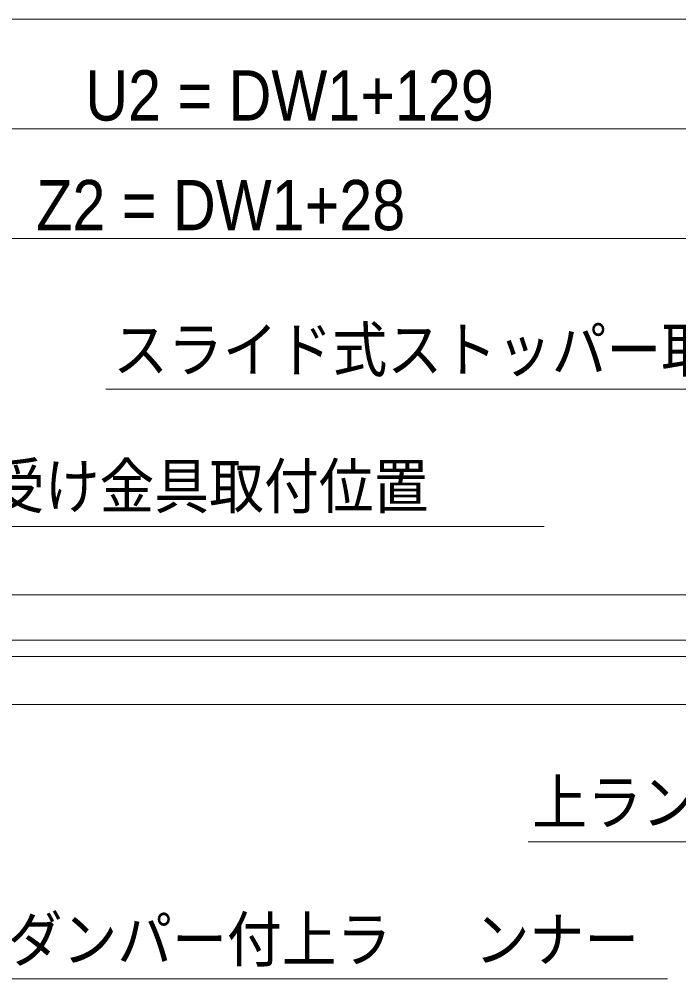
# Model space of a CAD drawing. Units: millimetres, scale not verified. Extents: x -6062 to 6062, y -3045 to 3045.
# Drawn here: x -5223 to -4742, y 120 to 820 of the extents above; entities that cross this region are included whole.
import ezdxf
from ezdxf.enums import TextEntityAlignment as Align

# ---------------------------------------------------------------- set-up
doc = ezdxf.new("R2010")
doc.units = ezdxf.units.MM
doc.header["$LTSCALE"] = 20
for name, color, linetype, lineweight in [('0-2_2寸法-1', 7, 'Continuous', 9), ('0-3_2寸法-3', 7, 'Continuous', 9), ('0-4_3一般', 7, 'Continuous', 9)]:
    doc.layers.add(name, color=color, linetype=linetype, lineweight=lineweight)
doc.styles.add('ＭＳ ゴシック', font='')
doc.styles.add('ＭＳ Ｐゴシック', font='')
doc.styles.get('ＭＳ ゴシック').set_extended_font_data('MS Gothic')
doc.styles.get('ＭＳ Ｐゴシック').set_extended_font_data('MS PGothic')

# ---------------------------------------------------------------- blocks, each defined once
blk = doc.blocks.new('グループ-18')
at = {"layer": '0-4_3一般'}
for p, q in [((17030, 8000), (-77990, 8000)), ((-77990, 7340), (17030, 7340)), ((-54000, 7100), (-78000, 7100)), ((-54320, 6400), (-77680, 6400))]:
    blk.add_line(p, q, dxfattribs=at)
blk = doc.blocks.new('グループ-19')
at = {"layer": '0-4_3一般'}
blk.add_line((18736.5, 8000), (-79863.5, 8000), dxfattribs=at)
blk = doc.blocks.new('グループ-20')
at = {"layer": '0-4_3一般'}
for name in ['グループ-19', 'グループ-18']:
    blk.add_blockref(name, (0, 0), dxfattribs=at)

msp = doc.modelspace()

# ---------------------------------------------------------------- linework, layer by layer
at = {"layer": '0-2_2寸法-1'}
for p, q in [((-948.21, 820), (-5681.79, 820)), ((-4371.21, 740), (-5674.79, 740)), ((-4472.21, 660), (-5674.79, 660))]:
    msp.add_line(p, q, dxfattribs=at)
at = {"layer": '0-3_2寸法-3'}
for points in [[(-4839.87, 450), (-5441.79, 450), (-5615, 550)], [(-4451.5, 392), (-4542.72, 550), (-5159.5, 550)], [(-4749.94, 120), (-5348.78, 120), (-5495.02, 373.3)], [(-4851.56, 220), (-4625.64, 220), (-4537.4, 372.84)]]:
    msp.add_lwpolyline(points, dxfattribs=at)

# ---------------------------------------------------------------- block references
at = {"layer": '0-4_3一般', "xscale": 0.05, "yscale": 0.05}
msp.add_blockref('グループ-20', (-1787.5, 0), dxfattribs=at)

# ---------------------------------------------------------------- texts
at = {"layer": '0-2_2寸法-1', "style": 'ＭＳ Ｐゴシック', "width": 0.9}
for s, p in [('U2 = DW1+129', (-5174.37, 735.04)), ('Z2 = DW1+28', (-5210.11, 655.04))]:
    msp.add_text(s, height=36.69, dxfattribs=at).set_placement(p, align=Align.BOTTOM_LEFT)
at = {"layer": '0-3_2寸法-3', "style": 'ＭＳ ゴシック', "width": 0.9}
for s, p in [('スライド式ストッパー取付位置', (-5154.06, 552.97)), ('スライド式受け金具取付位置', (-5443.72, 453.34)), ('上ランナー', (-4848.52, 222.77)), ('ダブルダンパー付上ラ', (-5350.88, 122.77)), ('ンナー', (-4890.57, 122.77))]:
    msp.add_text(s, height=32.55, dxfattribs=at).set_placement(p, align=Align.BOTTOM_LEFT)

doc.saveas('drawing.dxf')
